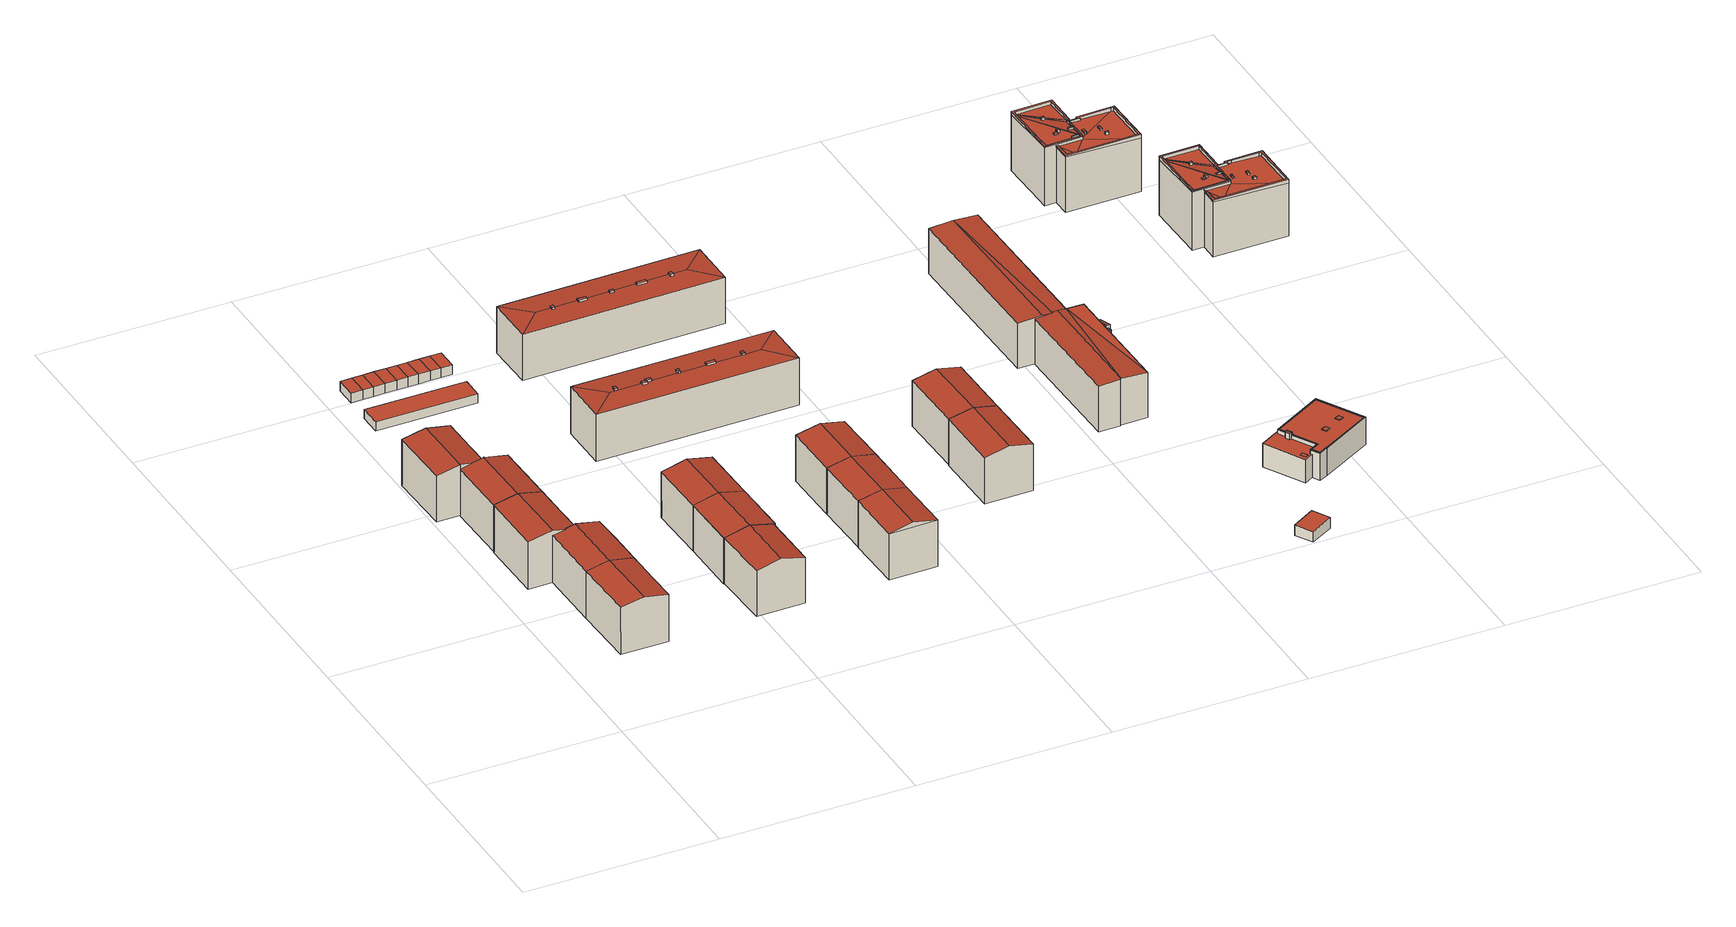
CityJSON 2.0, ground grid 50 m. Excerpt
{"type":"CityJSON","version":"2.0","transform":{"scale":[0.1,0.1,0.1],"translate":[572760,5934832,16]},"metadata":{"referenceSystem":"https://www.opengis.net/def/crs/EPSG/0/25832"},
"CityObjects":{
"building1":{"type":"Building","attributes":{"Grundfläche 2D":"211.103816","Grundhöhe NN":"17.240"},"children":["building1-1"],"geometry":[{"type":"Solid","lod":"3","boundaries":[[[[0,1,2,3]],[[2,1,4,5,6]],[[0,3,7,8]],[[4,1,0,8,9]],[[6,5,4,9,10]],[[7,3,2,6,10]],[[9,8,7,10]]]],"semantics":{"surfaces":[{"type":"RoofSurface"},{"type":"WallSurface"},{"type":"GroundSurface"}],"values":[[0,0,1,1,1,1,2]]}}]},
"building1-1":{"type":"BuildingInstallation","parents":["building1"],"geometry":[{"type":"MultiSurface","lod":"3","boundaries":[[[11,12,13,14]],[[15,16,12,11]],[[17,18,14,13]],[[18,15,11,14]],[[16,17,13,12]],[[16,15,18,17]]],"semantics":{"surfaces":[{"type":"RoofSurface"},{"type":"WallSurface"},{"type":"OuterCeilingSurface"}],"values":[0,1,1,1,1,2]}}]},
"building2":{"type":"Building","attributes":{"Grundfläche 2D":"213.105301","Grundhöhe NN":"17.108"},"children":["building2-1"],"geometry":[{"type":"Solid","lod":"3","boundaries":[[[[19,20,21,22]],[[23,24,19,22,25,26,27,28,29]],[[20,19,24,30,31]],[[21,20,31,32]],[[25,22,21,32,33]],[[27,26,34,35]],[[29,28,36,37]],[[26,25,33,34]],[[28,27,35,36]],[[24,23,29,37,30]],[[31,30,37,36,35,34,33,32]]]],"semantics":{"surfaces":[{"type":"RoofSurface"},{"type":"WallSurface"},{"type":"GroundSurface"}],"values":[[0,0,1,1,1,1,1,1,1,1,2]]}}]},
"building2-1":{"type":"BuildingInstallation","parents":["building2"],"geometry":[{"type":"MultiSurface","lod":"3","boundaries":[[[38,39,40,41]],[[42,43,41,40]],[[44,42,40,39]],[[43,45,38,41]],[[45,44,39,38]],[[44,45,43,42]]],"semantics":{"surfaces":[{"type":"RoofSurface"},{"type":"WallSurface"},{"type":"OuterCeilingSurface"}],"values":[0,1,1,1,1,2]}}]},
"building3":{"type":"Building","attributes":{"Grundfläche 2D":"209.061093","Grundhöhe NN":"17.243"},"children":["building3-1"],"geometry":[{"type":"Solid","lod":"3","boundaries":[[[[3,2,46,47,48,49,50]],[[51,46,2,6,52,53]],[[3,50,54,7]],[[6,2,3,7,10]],[[53,52,6,10,55]],[[51,53,55,56]],[[46,51,56,57]],[[47,46,57,58]],[[48,47,58,59]],[[50,49,48,59,60,54]],[[60,59,58,57,56,55,10,7,54]]]],"semantics":{"surfaces":[{"type":"RoofSurface"},{"type":"WallSurface"},{"type":"GroundSurface"}],"values":[[0,0,1,1,1,1,1,1,1,1,2]]}}]},
"building3-1":{"type":"BuildingInstallation","parents":["building3"],"geometry":[{"type":"MultiSurface","lod":"3","boundaries":[[[61,62,63,64]],[[65,66,63,62]],[[65,62,61]],[[66,67,64,63]],[[67,68,61,64]],[[65,61,68]],[[65,68,67,66]]],"semantics":{"surfaces":[{"type":"RoofSurface"},{"type":"WallSurface"},{"type":"OuterCeilingSurface"}],"values":[0,1,1,1,1,1,2]}}]},
"building4":{"type":"Building","attributes":{"Grundfläche 2D":"211.797075","Grundhöhe NN":"17.541"},"children":["building4-1"],"geometry":[{"type":"Solid","lod":"3","boundaries":[[[[69,70,71,72,73]],[[74,75,73,72,76,77,78]],[[71,70,79,80]],[[72,71,80,81]],[[76,72,81,82]],[[77,76,82,83]],[[78,77,83,84]],[[75,74,78,84,85]],[[69,73,75,85,86]],[[70,69,86,79]],[[86,85,84,83,82,81,80,79]]]],"semantics":{"surfaces":[{"type":"RoofSurface"},{"type":"WallSurface"},{"type":"GroundSurface"}],"values":[[0,0,1,1,1,1,1,1,1,1,2]]}}]},
"building4-1":{"type":"BuildingInstallation","parents":["building4"],"geometry":[{"type":"MultiSurface","lod":"3","boundaries":[[[87,88,89,90]],[[91,92,90,89]],[[93,91,89,88]],[[92,94,87,90]],[[94,93,88,87]],[[93,94,92,91]]],"semantics":{"surfaces":[{"type":"RoofSurface"},{"type":"WallSurface"},{"type":"OuterCeilingSurface"}],"values":[0,1,1,1,1,2]}}]},
"building5":{"type":"Building","attributes":{"Grundfläche 2D":"210.232596","Grundhöhe NN":"17.293"},"children":["building5-1"],"geometry":[{"type":"Solid","lod":"3","boundaries":[[[[24,95,96,97,98,19]],[[19,98,99,100,20]],[[24,19,20]],[[101,97,96,95,102,103]],[[98,97,101,104]],[[99,98,104,105]],[[106,20,100,99,105,107]],[[24,20,106,108]],[[95,24,108,102]],[[104,101,103,102,108,106,107,105]]]],"semantics":{"surfaces":[{"type":"RoofSurface"},{"type":"WallSurface"},{"type":"GroundSurface"}],"values":[[0,0,1,1,1,1,1,1,1,2]]}}]},
"building5-1":{"type":"BuildingInstallation","parents":["building5"],"geometry":[{"type":"MultiSurface","lod":"3","boundaries":[[[109,110,111,112]],[[113,114,109,112]],[[115,113,112,111]],[[114,116,110,109]],[[116,115,111,110]],[[116,114,113,115]]],"semantics":{"surfaces":[{"type":"RoofSurface"},{"type":"WallSurface"},{"type":"OuterCeilingSurface"}],"values":[0,1,1,1,1,2]}}]},
"building6":{"type":"Building","attributes":{"Grundfläche 2D":"150.569034","Grundhöhe NN":"17.684"},"geometry":[{"type":"Solid","lod":"3","boundaries":[[[[117,118,119,120]],[[121,122,120,119]],[[122,123,117,120]],[[123,124,118,117]],[[124,121,119,118]],[[124,123,122,121]]]],"semantics":{"surfaces":[{"type":"RoofSurface"},{"type":"WallSurface"},{"type":"GroundSurface"}],"values":[[0,1,1,1,1,2]]}}]},
"building7":{"type":"Building","attributes":{"Grundfläche 2D":"144.997934","Grundhöhe NN":"17.729"},"geometry":[{"type":"Solid","lod":"3","boundaries":[[[[125,126,127,128]],[[129,130,131,132]],[[128,127,133,134]],[[135,136,126,125]],[[137,138,139,140]],[[141,142,143,144]],[[140,139,142,141]],[[144,143,136,135]],[[134,133,130,129]],[[125,128,145,146]],[[127,126,147,148]],[[132,131,149,150]],[[129,132,150,151]],[[131,130,152,149]],[[128,134,153,145]],[[133,127,148,154]],[[135,125,146,155]],[[126,136,156,147]],[[137,140,157,158]],[[138,137,158,159]],[[139,138,159,160]],[[141,144,161,162]],[[143,142,163,164]],[[140,141,162,157]],[[142,139,160,163]],[[144,135,155,161]],[[136,143,164,156]],[[134,129,151,153]],[[130,133,154,152]],[[152,154,148,147,156,164,163,160,159,158,157,162,161,155,146,145,153,151,150,149]]]],"semantics":{"surfaces":[{"type":"RoofSurface"},{"type":"WallSurface"},{"type":"GroundSurface"}],"values":[[0,0,0,0,0,0,0,0,0,1,1,1,1,1,1,1,1,1,1,1,1,1,1,1,1,1,1,1,1,2]]}}]},
"building8":{"type":"Building","attributes":{"Grundfläche 2D":"196.072400","Grundhöhe NN":"17.159"},"geometry":[{"type":"Solid","lod":"3","boundaries":[[[[165,166,167,168]],[[169,166,165,170]],[[168,167,171,172]],[[170,165,168,172,173]],[[169,170,173,174]],[[171,167,166,169,174]],[[172,171,174,173]]]],"semantics":{"surfaces":[{"type":"RoofSurface"},{"type":"WallSurface"},{"type":"GroundSurface"}],"values":[[0,0,1,1,1,1,2]]}}]},
"building9":{"type":"Building","attributes":{"Grundfläche 2D":"200.764134","Grundhöhe NN":"17.118"},"geometry":[{"type":"Solid","lod":"3","boundaries":[[[[175,165,176,177]],[[170,165,175,178]],[[170,178,179]],[[177,176,180,181]],[[178,175,177,181,182]],[[179,178,182,183]],[[183,184,180,176,165,170,179]],[[183,182,181,180,184]]]],"semantics":{"surfaces":[{"type":"RoofSurface"},{"type":"WallSurface"},{"type":"GroundSurface"}],"values":[[0,0,0,1,1,1,1,2]]}}]},
"building10":{"type":"Building","attributes":{"Grundfläche 2D":"206.998253","Grundhöhe NN":"17.193"},"geometry":[{"type":"Solid","lod":"3","boundaries":[[[[185,175,177,186]],[[178,175,185,187]],[[186,177,188,189]],[[187,185,186,189,190]],[[178,187,190,191]],[[188,177,175,178,191]],[[189,188,191,190]]]],"semantics":{"surfaces":[{"type":"RoofSurface"},{"type":"WallSurface"},{"type":"GroundSurface"}],"values":[[0,0,1,1,1,1,2]]}}]},
"building11":{"type":"Building","attributes":{"Grundfläche 2D":"192.453005","Grundhöhe NN":"16.949"},"geometry":[{"type":"Solid","lod":"3","boundaries":[[[[192,193,194,195]],[[196,192,195,197]],[[193,192,196]],[[197,195,194,198,199]],[[196,197,199,200]],[[193,196,200,201]],[[194,193,201,198]],[[199,198,201,200]]]],"semantics":{"surfaces":[{"type":"RoofSurface"},{"type":"WallSurface"},{"type":"GroundSurface"}],"values":[[0,0,1,1,1,1,1,2]]}}]},
"building12":{"type":"Building","attributes":{"Grundfläche 2D":"675.001118","Grundhöhe NN":"16.949"},"children":["building12-1","building12-2","building12-3","building12-4","building12-5","building12-6"],"geometry":[{"type":"MultiSurface","lod":"3","boundaries":[[[202,203,204]],[[205,206,207]],[[206,208,209,210,211,212,213,214,215,203,202,207]],[[203,215,214,213,211,210,209,208,206,205,204]],[[216,217,207,202]],[[217,218,205,207]],[[218,219,204,205]],[[219,216,202,204]],[[219,218,217,216]]],"semantics":{"surfaces":[{"type":"RoofSurface"},{"type":"WallSurface"},{"type":"GroundSurface"}],"values":[0,0,0,0,1,1,1,1,2]}}]},
"building12-1":{"type":"BuildingInstallation","parents":["building12"],"geometry":[{"type":"MultiSurface","lod":"3","boundaries":[[[220,221,222,223,224]],[[225,222,221,220,226,213]],[[223,222,225,227]],[[227,212,228,224,223]],[[220,224,228,226]]],"semantics":{"surfaces":[{"type":"RoofSurface"},{"type":"WallSurface"}],"values":[0,1,1,1,1]}}]},
"building12-2":{"type":"BuildingInstallation","parents":["building12"],"geometry":[{"type":"MultiSurface","lod":"3","boundaries":[[[229,230,231,232]],[[233,234,229,232]],[[210,235,230,229,234]],[[231,230,235,236]],[[231,236,211,233,232]]],"semantics":{"surfaces":[{"type":"RoofSurface"},{"type":"WallSurface"}],"values":[0,1,1,1,1]}}]},
"building12-3":{"type":"BuildingInstallation","parents":["building12"],"geometry":[{"type":"MultiSurface","lod":"3","boundaries":[[[237,238,239,240,241,242]],[[243,209,244,240,239,238]],[[244,245,241,240]],[[242,241,245,246]],[[238,237,247,243]]],"semantics":{"surfaces":[{"type":"RoofSurface"},{"type":"WallSurface"}],"values":[0,1,1,1,1]}}]},
"building12-4":{"type":"BuildingInstallation","parents":["building12"],"geometry":[{"type":"MultiSurface","lod":"3","boundaries":[[[242,248,249,250,251,237]],[[252,208,253,250,249,248]],[[251,250,253,254]],[[237,251,254,247]],[[246,252,248,242]]],"semantics":{"surfaces":[{"type":"RoofSurface"},{"type":"WallSurface"}],"values":[0,1,1,1,1]}}]},
"building12-5":{"type":"BuildingInstallation","parents":["building12"],"geometry":[{"type":"MultiSurface","lod":"3","boundaries":[[[255,256,257,258]],[[258,257,259,260]],[[260,261,255,258]],[[261,262,256,255]],[[257,256,262,259]]],"semantics":{"surfaces":[{"type":"RoofSurface"},{"type":"WallSurface"}],"values":[0,1,1,1,1]}}]},
"building12-6":{"type":"BuildingInstallation","parents":["building12"],"geometry":[{"type":"MultiSurface","lod":"3","boundaries":[[[263,264,265,266,267]],[[268,214,269,265,264,263]],[[266,265,269,270]],[[270,215,271,267,266]],[[271,268,263,267]]],"semantics":{"surfaces":[{"type":"RoofSurface"},{"type":"WallSurface"}],"values":[0,1,1,1,1]}}]},
"building13":{"type":"Building","attributes":{"Grundfläche 2D":"193.827433","Grundhöhe NN":"16.987"},"geometry":[{"type":"Solid","lod":"3","boundaries":[[[[195,194,272,273]],[[197,195,273,274]],[[274,273,272,275,276]],[[197,274,276,277]],[[194,195,197,277,278]],[[272,194,278,275]],[[276,275,278,277]]]],"semantics":{"surfaces":[{"type":"RoofSurface"},{"type":"WallSurface"},{"type":"GroundSurface"}],"values":[[0,0,1,1,1,1,2]]}}]},
"building14":{"type":"Building","attributes":{"Grundfläche 2D":"192.708989","Grundhöhe NN":"16.972"},"geometry":[{"type":"Solid","lod":"3","boundaries":[[[[273,279,280,274]],[[281,279,273,272]],[[274,280,282,276]],[[272,273,274,276,275]],[[281,272,275,283]],[[282,280,279,281,283]],[[276,282,283,275]]]],"semantics":{"surfaces":[{"type":"RoofSurface"},{"type":"WallSurface"},{"type":"GroundSurface"}],"values":[[0,0,1,1,1,1,2]]}}]},
"building15":{"type":"Building","attributes":{"Grundfläche 2D":"675.283566","Grundhöhe NN":"17.513"},"children":["building15-1","building15-2","building15-3","building15-4","building15-5"],"geometry":[{"type":"Solid","lod":"3","boundaries":[[[[284,285,286]],[[287,288,289,290,286,285,291,292,293,294,295]],[[288,287,295,294,293,292,291,285,284,296,289]],[[290,289,296]],[[297,298,284,286]],[[298,299,296,284]],[[299,300,290,296]],[[300,297,286,290]],[[300,299,298,297]]]],"semantics":{"surfaces":[{"type":"RoofSurface"},{"type":"WallSurface"},{"type":"GroundSurface"}],"values":[[0,0,0,0,1,1,1,1,2]]}}]},
"building15-1":{"type":"BuildingInstallation","parents":["building15"],"geometry":[{"type":"MultiSurface","lod":"3","boundaries":[[[301,302,303,304]],[[304,303,305,306]],[[301,304,306,307]],[[302,301,307,308]],[[303,302,308,305]]],"semantics":{"surfaces":[{"type":"RoofSurface"},{"type":"WallSurface"}],"values":[0,1,1,1,1]}}]},
"building15-2":{"type":"BuildingInstallation","parents":["building15"],"geometry":[{"type":"MultiSurface","lod":"3","boundaries":[[[309,310,311,312]],[[312,311,313,295]],[[309,312,295,314]],[[314,315,310,309]],[[315,313,311,310]]],"semantics":{"surfaces":[{"type":"RoofSurface"},{"type":"WallSurface"}],"values":[0,1,1,1,1]}}]},
"building15-3":{"type":"BuildingInstallation","parents":["building15"],"geometry":[{"type":"MultiSurface","lod":"3","boundaries":[[[316,317,318,319]],[[287,320,317,316]],[[320,321,318,317]],[[319,318,321,288]],[[316,319,288,287]]],"semantics":{"surfaces":[{"type":"RoofSurface"},{"type":"WallSurface"}],"values":[0,1,1,1,1]}}]},
"building15-4":{"type":"BuildingInstallation","parents":["building15"],"geometry":[{"type":"MultiSurface","lod":"3","boundaries":[[[322,323,324,325]],[[326,294,325,324]],[[294,293,322,325]],[[323,322,293,327]],[[327,326,324,323]]],"semantics":{"surfaces":[{"type":"RoofSurface"},{"type":"WallSurface"}],"values":[0,1,1,1,1]}}]},
"building15-5":{"type":"BuildingInstallation","parents":["building15"],"geometry":[{"type":"MultiSurface","lod":"3","boundaries":[[[328,329,330,331,332,333]],[[334,335,329,328]],[[335,292,336,331,330,329]],[[332,331,336,337]],[[337,291,334,328,333,332]]],"semantics":{"surfaces":[{"type":"RoofSurface"},{"type":"WallSurface"}],"values":[0,1,1,1,1]}}]},
"building16":{"type":"Building","attributes":{"Grundfläche 2D":"6.169684","Grundhöhe NN":"16.949"},"geometry":[{"type":"Solid","lod":"3","boundaries":[[[[338,339,340,341]],[[342,343,341,340]],[[343,344,338,341]],[[344,345,339,338]],[[345,342,340,339]],[[345,344,343,342]]]],"semantics":{"surfaces":[{"type":"RoofSurface"},{"type":"WallSurface"},{"type":"GroundSurface"}],"values":[[0,1,1,1,1,2]]}}]},
"building17":{"type":"Building","attributes":{"Grundfläche 2D":"223.184152","Grundhöhe NN":"16.816"},"geometry":[{"type":"Solid","lod":"3","boundaries":[[[[346,347,348,349]],[[350,346,349,351]],[[351,349,348,352,353]],[[350,351,353,354]],[[347,346,350,354,355]],[[348,347,355,352]],[[353,352,355,354]]]],"semantics":{"surfaces":[{"type":"RoofSurface"},{"type":"WallSurface"},{"type":"GroundSurface"}],"values":[[0,0,1,1,1,1,2]]}}]},
"building18":{"type":"Building","attributes":{"Grundfläche 2D":"225.789051","Grundhöhe NN":"17.046"},"geometry":[{"type":"Solid","lod":"3","boundaries":[[[[356,357,347,346]],[[358,356,346,350]],[[350,346,347,359,360]],[[358,350,360,361]],[[357,356,358,361,362]],[[347,357,362,359]],[[360,359,362,361]]]],"semantics":{"surfaces":[{"type":"RoofSurface"},{"type":"WallSurface"},{"type":"GroundSurface"}],"values":[[0,0,1,1,1,1,2]]}}]},
"building19":{"type":"Building","attributes":{"Grundfläche 2D":"34.907431","Grundhöhe NN":"17.039"},"geometry":[{"type":"Solid","lod":"3","boundaries":[[[[363,364,365,366]],[[367,368,366,365]],[[368,369,363,366]],[[369,370,364,363]],[[370,367,365,364]],[[370,369,368,367]]]],"semantics":{"surfaces":[{"type":"RoofSurface"},{"type":"WallSurface"},{"type":"GroundSurface"}],"values":[[0,1,1,1,1,2]]}}]},
"building20":{"type":"Building","attributes":{"Grundfläche 2D":"962.320297","Grundhöhe NN":"17.008"},"geometry":[{"type":"Solid","lod":"3","boundaries":[[[[371,372,373,374]],[[375,376,374,373,377]],[[376,378,379,374]],[[380,381,382,383,384,385,386,387,377]],[[388,389,384]],[[389,385,384]],[[390,389,388]],[[372,371,391,392]],[[377,373,372,392,393,380]],[[379,378,394,395]],[[391,371,374,379,395]],[[381,380,393,396]],[[382,381,396,397]],[[383,382,397,398]],[[388,384,383,398,399]],[[390,388,399,400]],[[376,386,385,389,390,400,394,378]],[[386,376,375,387]],[[375,377,387]],[[399,398,397,396,393,392,391,395,394,400]]]],"semantics":{"surfaces":[{"type":"RoofSurface"},{"type":"WallSurface"},{"type":"GroundSurface"}],"values":[[0,0,0,0,0,0,0,1,1,1,1,1,1,1,1,1,1,1,1,2]]}}]},
"building21":{"type":"Building","attributes":{"Grundfläche 2D":"2.024290","Grundhöhe NN":"17.108"},"geometry":[{"type":"Solid","lod":"3","boundaries":[[[[401,402,403,404]],[[405,401,404,406]],[[407,406,404,403,408,409]],[[405,406,407,410]],[[402,401,405,410,411]],[[403,402,411,408]],[[407,409,408,411,410]]]],"semantics":{"surfaces":[{"type":"RoofSurface"},{"type":"WallSurface"},{"type":"GroundSurface"}],"values":[[0,0,1,1,1,1,2]]}}]},
"building22":{"type":"Building","attributes":{"Grundfläche 2D":"282.006466","Grundhöhe NN":"16.778"},"children":["building22-1","building22-2","building22-3","building22-4","building22-5","building22-6"],"geometry":[{"type":"MultiSurface","lod":"3","boundaries":[[[412,413,414,415,416,417,418,419,420]],[[421,422,423,424,425,426,427,428,429]],[[430,431,432,433,434,435,436,437,438,439,440,441]],[[442,443,444,445,446,447,448,449,450,451]],[[452,453,422,421]],[[453,454,423,422]],[[455,424,423,454]],[[412,456,457,413]],[[457,458,414,413]],[[458,459,415,414]],[[459,441,416,415]],[[418,417,440,439]],[[419,418,439,438]],[[426,425,436,435]],[[419,438,437,420]],[[427,426,435,434]],[[434,433,428,427]],[[432,452,421,429]],[[448,447,460,461]],[[449,448,461,462]],[[450,449,462,463]],[[451,450,463,464]],[[444,443,457,456,455,454,446,445]],[[457,443,442,458]],[[465,459,458,442,451,464]],[[430,441,459,465,466]],[[431,430,466,467]],[[452,432,431,467,468]],[[453,452,468,469]],[[447,446,454,453,469,460]],[[464,463,462,461,460,469,468,467,466,465]]],"semantics":{"surfaces":[{"type":"RoofSurface"},{"type":"WallSurface"},{"type":"GroundSurface"}],"values":[0,0,0,0,1,1,1,1,1,1,1,1,1,1,1,1,1,1,1,1,1,1,1,1,1,1,1,1,1,1,2]}}]},
"building22-1":{"type":"BuildingInstallation","parents":["building22"],"geometry":[{"type":"MultiSurface","lod":"3","boundaries":[[[470,471,472,473]],[[473,472,474,475]],[[475,476,470,473]],[[476,477,471,470]],[[472,471,477,474]]],"semantics":{"surfaces":[{"type":"RoofSurface"},{"type":"WallSurface"}],"values":[0,1,1,1,1]}}]},
"building22-2":{"type":"BuildingInstallation","parents":["building22"],"geometry":[{"type":"MultiSurface","lod":"3","boundaries":[[[417,416,478,479,429,428,480,481]],[[482,483,481,480]],[[480,428,433,482]],[[417,481,483,440]],[[441,430,478,416]],[[479,478,430,431]],[[431,432,429,479]]],"semantics":{"surfaces":[{"type":"RoofSurface"},{"type":"WallSurface"}],"values":[0,1,1,1,1,1,1]}}]},
"building22-3":{"type":"BuildingInstallation","parents":["building22"],"geometry":[{"type":"MultiSurface","lod":"3","boundaries":[[[484,485,486,487]],[[487,486,488,489]],[[484,487,489,490]],[[485,484,490,491]],[[486,485,491,488]]],"semantics":{"surfaces":[{"type":"RoofSurface"},{"type":"WallSurface"}],"values":[0,1,1,1,1]}}]},
"building22-4":{"type":"BuildingInstallation","parents":["building22"],"geometry":[{"type":"MultiSurface","lod":"3","boundaries":[[[492,493,494,495]],[[496,497,495,494]],[[492,495,497,498]],[[493,492,498,499]],[[499,496,494,493]]],"semantics":{"surfaces":[{"type":"RoofSurface"},{"type":"WallSurface"}],"values":[0,1,1,1,1]}}]},
"building22-5":{"type":"BuildingInstallation","parents":["building22"],"geometry":[{"type":"MultiSurface","lod":"3","boundaries":[[[500,501,502,503]],[[445,504,503,502,424,455]],[[500,503,504,505]],[[444,456,412,501,500,505]],[[444,445,455,456]]],"semantics":{"surfaces":[{"type":"RoofSurface"},{"type":"WallSurface"}],"values":[0,1,1,1,1]}}]},
"building22-6":{"type":"BuildingInstallation","parents":["building22"],"geometry":[{"type":"MultiSurface","lod":"3","boundaries":[[[506,502,501,507]],[[412,420,437,508,507,501]],[[506,507,508,509]],[[425,424,502,506,509,436]]],"semantics":{"surfaces":[{"type":"RoofSurface"},{"type":"WallSurface"}],"values":[0,1,1,1]}}]},
"building23":{"type":"Building","attributes":{"Grundfläche 2D":"4.135814","Grundhöhe NN":"17.034"},"geometry":[{"type":"Solid","lod":"3","boundaries":[[[[510,511,512,513]],[[510,514,515]],[[513,514,510]],[[514,513,512,516,517]],[[515,514,517,518]],[[511,510,515,518,519]],[[512,511,519,516]],[[517,516,519,518]]]],"semantics":{"surfaces":[{"type":"RoofSurface"},{"type":"WallSurface"},{"type":"GroundSurface"}],"values":[[0,0,0,1,1,1,1,2]]}}]},
"building24":{"type":"Building","attributes":{"Grundfläche 2D":"365.737264","Grundhöhe NN":"17.331"},"children":["building24-1","building24-2","building24-3","building24-4","building24-5","building24-6","building24-7","building24-8","building24-9"],"geometry":[{"type":"MultiSurface","lod":"3","boundaries":[[[520,521,522,523,524,525,526,527,528,529,530,531,532,533,534,535,536,537,538,539,540,541,542,543,544]],[[545,546,547,548,549,550,551,552,553,554,555,556,557,558,559,560,561,562,563,564,565,566,567,568,569]],[[570,571,572,573,574,575,576]],[[577,578,579,580,581,582,570,576,583,584,585,586,587]],[[588,589,590]],[[572,571,591,592,593]],[[589,594,595,591,571,590]],[[581,580,596]],[[597,598,599]],[[600,601,602,603,604,605,606]],[[599,601,600,597]],[[600,606,597]],[[597,606,605,607]],[[608,609,610,611,612,613,614,615,616,617,618,619,620,621,622,623,624,625]],[[619,618,626]],[[623,627,628]],[[623,628,624]],[[602,624,628,629,630,605,604,603]],[[613,631,614]],[[632,614,631]],[[616,615,568,567,590,571,618,617]],[[633,626,618,571,570,582]],[[634,581,596]],[[596,580,635,634]],[[579,551,550,551,635,580]],[[610,528,527,612,611]],[[610,609,529,528]],[[624,602,532,531,530,529,609,608,625]],[[598,535,534,533,532,602,601,599]],[[598,597,607,536,535]],[[537,536,607,605]],[[605,630,538,537]],[[540,539,629,628,627]],[[627,623,541,540]],[[623,622,542,541]],[[622,621,543,542]],[[626,633,634,520,544]],[[634,635,521,520]],[[521,635,551,550,636,523,522]],[[636,637,524,523]],[[638,631,526,525,524,637]],[[578,577,587,586,585,555,554,553,552,551,579]],[[585,584,556,555]],[[583,576,557,556,584]],[[576,575,574,559,558,557]],[[560,559,574,573]],[[593,561,560,573,572]],[[593,592,562,561]],[[595,563,562,592,591]],[[595,594,564,563]],[[594,589,588,566,565,564]],[[588,590,567,566]],[[639,569,568,640]],[[639,641,545,569]],[[641,642,546,545]],[[642,643,547,546]],[[643,644,645,549,548,547]],[[645,646,550,549]],[[643,642,647,648]],[[649,645,644,643,648,650]],[[646,645,649,651]],[[550,646,651,652,636]],[[637,636,652,653]],[[654,655,632,631,638,637,653,656]],[[640,568,615,614,632,655,657]],[[639,640,657,658]],[[641,639,658,659]],[[642,641,659,647]],[[654,656,653,652,651,649,650,648,647,659,658,657,655]]],"semantics":{"surfaces":[{"type":"RoofSurface"},{"type":"WallSurface"},{"type":"GroundSurface"}],"values":[0,0,0,0,0,0,0,0,0,0,0,0,0,0,0,0,0,0,0,0,1,1,1,1,1,1,1,1,1,1,1,1,1,1,1,1,1,1,1,1,1,1,1,1,1,1,1,1,1,1,1,1,1,1,1,1,1,1,1,1,1,1,1,1,1,1,1,1,2]}}]},
"building24-1":{"type":"BuildingInstallation","parents":["building24"],"geometry":[{"type":"MultiSurface","lod":"3","boundaries":[[[660,661,662,663]],[[663,662,664,665]],[[660,663,665,666]],[[661,660,666,667]],[[662,661,667,664]]],"semantics":{"surfaces":[{"type":"RoofSurface"},{"type":"WallSurface"}],"values":[0,1,1,1,1]}}]},
"building24-2":{"type":"BuildingInstallation","parents":["building24"],"geometry":[{"type":"MultiSurface","lod":"3","boundaries":[[[668,669,670,671]],[[671,670,672,673]],[[668,671,673,674]],[[669,668,674,675]],[[670,669,675,672]]],"semantics":{"surfaces":[{"type":"RoofSurface"},{"type":"WallSurface"}],"values":[0,1,1,1,1]}}]},
"building24-3":{"type":"BuildingInstallation","parents":["building24"],"geometry":[{"type":"MultiSurface","lod":"3","boundaries":[[[676,677,678,679]],[[679,678,680,681]],[[676,679,681,682]],[[677,676,682,683]],[[678,677,683,680]]],"semantics":{"surfaces":[{"type":"RoofSurface"},{"type":"WallSurface"}],"values":[0,1,1,1,1]}}]},
"building24-4":{"type":"BuildingInstallation","parents":["building24"],"geometry":[{"type":"MultiSurface","lod":"3","boundaries":[[[684,685,686,687,688,689]],[[690,691,686,685]],[[606,600,688,687,686,691,604]],[[600,603,692,684,689,688]],[[692,690,685,684]]],"semantics":{"surfaces":[{"type":"RoofSurface"},{"type":"WallSurface"}],"values":[0,1,1,1,1]}}]},
"building24-5":{"type":"BuildingInstallation","parents":["building24"],"geometry":[{"type":"MultiSurface","lod":"3","boundaries":[[[693,694,695,696]],[[539,538,696,695]],[[697,693,696,538,630]],[[697,698,694,693]],[[629,539,695,694,698]]],"semantics":{"surfaces":[{"type":"RoofSurface"},{"type":"WallSurface"}],"values":[0,1,1,1,1]}}]},
"building24-6":{"type":"BuildingInstallation","parents":["building24"],"geometry":[{"type":"MultiSurface","lod":"3","boundaries":[[[699,700,701,702,703]],[[701,700,704,705]],[[702,701,705,706]],[[707,699,703,702,706,708]],[[700,699,707,704]]],"semantics":{"surfaces":[{"type":"RoofSurface"},{"type":"WallSurface"}],"values":[0,1,1,1,1]}}]},
"building24-7":{"type":"BuildingInstallation","parents":["building24"],"geometry":[{"type":"MultiSurface","lod":"3","boundaries":[[[709,710,711,712]],[[713,712,711,714,715]],[[709,712,713,716]],[[717,718,710,709,716]],[[718,714,711,710]]],"semantics":{"surfaces":[{"type":"RoofSurface"},{"type":"WallSurface"}],"values":[0,1,1,1,1]}}]},
"building24-8":{"type":"BuildingInstallation","parents":["building24"],"geometry":[{"type":"MultiSurface","lod":"3","boundaries":[[[719,720,721,722,723,724]],[[725,726,721,720]],[[722,721,726,708]],[[708,727,728,724,723,722]],[[728,729,725,720,719,724]]],"semantics":{"surfaces":[{"type":"RoofSurface"},{"type":"WallSurface"}],"values":[0,1,1,1,1]}}]},
"building24-9":{"type":"BuildingInstallation","parents":["building24"],"geometry":[{"type":"MultiSurface","lod":"3","boundaries":[[[718,730,527,526,731,732,733,734,544,543,714]],[[732,731,632,614,615,616,617,618,734,733]],[[544,734,618,626]],[[715,714,543,621]],[[612,527,730,718,717,735,736]],[[631,632,731,526]]],"semantics":{"surfaces":[{"type":"RoofSurface"},{"type":"WallSurface"}],"values":[0,1,1,1,1,1]}}]},
"building25":{"type":"Building","attributes":{"Grundfläche 2D":"365.735946","Grundhöhe NN":"17.386"},"children":["building25-1","building25-2","building25-3","building25-4","building25-5","building25-6","building25-7","building25-8"],"geometry":[{"type":"MultiSurface","lod":"3","boundaries":[[[737,738,739,740,741,742,743,744,745,746,747,748,749,750,751,752,753,754,755,756,757,758,759,760]],[[761,762,763,764,765,766,767,768,769,770,771,772,773,774,775,776,777,778,779,780,781,782,783,784]],[[785,786,787,788]],[[788,789,790,791,792,793,794,795,796,797,798,799,800,801,802,803,785]],[[804,805,806]],[[799,798,807,808]],[[809,807,798,804,806,810]],[[795,794,811]],[[812,813,814]],[[815,816,814]],[[816,817,814]],[[814,817,818,819]],[[819,820,812,814]],[[821,822,823]],[[824,825,826]],[[827,828,818,817,816,815,826,825]],[[829,830,831]],[[822,821,832,833,824,826,834,835,836,837,829,831,838,839]],[[840,831,830]],[[839,838,783,782,804,798,822]],[[841,823,822,798,797,796]],[[842,795,811]],[[811,794,843,842]],[[793,767,766,767,843,794]],[[745,744,743,829,837,836]],[[836,835,746,745]],[[826,815,749,748,747,746,835,834]],[[813,751,750,749,815,814]],[[813,812,820,752,751]],[[754,753,752,820,819,818]],[[828,755,754,818]],[[827,825,824,757,756]],[[758,757,824,833]],[[833,832,759,758]],[[823,841,842,737,760]],[[842,843,738,737]],[[843,767,766,844,740,739,738]],[[844,845,741,740]],[[845,830,742,741]],[[793,792,791,790,789,788,770,769,768,767]],[[788,787,786,771,770]],[[786,785,772,771]],[[773,772,785,803]],[[803,802,801,775,774,773]],[[776,775,801,800]],[[808,777,776,800,799]],[[809,778,777,808,807]],[[809,810,779,778]],[[781,780,779,810,806,805]],[[805,804,782,781]],[[846,784,783,847]],[[846,848,761,784]],[[848,849,762,761]],[[849,850,763,762]],[[850,851,852,765,764,763]],[[852,853,766,765]],[[850,849,854,855]],[[856,852,851,850,855,857]],[[853,852,856,858]],[[766,853,858,859,844]],[[845,844,859,860]],[[861,840,830,845,860,862]],[[847,783,838,831,840,861,863]],[[846,847,863,864]],[[848,846,864,865]],[[849,848,865,854]],[[862,860,859,858,856,857,855,854,865,864,863,861]]],"semantics":{"surfaces":[{"type":"RoofSurface"},{"type":"WallSurface"},{"type":"GroundSurface"}],"values":[0,0,0,0,0,0,0,0,0,0,0,0,0,0,0,0,0,0,0,1,1,1,1,1,1,1,1,1,1,1,1,1,1,1,1,1,1,1,1,1,1,1,1,1,1,1,1,1,1,1,1,1,1,1,1,1,1,1,1,1,1,1,1,1,1,1,2]}}]},
"building25-1":{"type":"BuildingInstallation","parents":["building25"],"geometry":[{"type":"MultiSurface","lod":"3","boundaries":[[[866,867,868,869]],[[869,868,870,871]],[[866,869,871,872]],[[867,866,872,873]],[[868,867,873,870]]],"semantics":{"surfaces":[{"type":"RoofSurface"},{"type":"WallSurface"}],"values":[0,1,1,1,1]}}]},
"building25-2":{"type":"BuildingInstallation","parents":["building25"],"geometry":[{"type":"MultiSurface","lod":"3","boundaries":[[[874,875,876,877,878]],[[879,880,878,877]],[[881,879,877,876]],[[882,883,875,874]],[[883,881,876,875]]],"semantics":{"surfaces":[{"type":"RoofSurface"},{"type":"WallSurface"}],"values":[0,1,1,1,1]}}]},
"building25-3":{"type":"BuildingInstallation","parents":["building25"],"geometry":[{"type":"MultiSurface","lod":"3","boundaries":[[[884,885,886,887]],[[887,886,888,889]],[[884,887,889,890]],[[885,884,890,891]],[[886,885,891,888]]],"semantics":{"surfaces":[{"type":"RoofSurface"},{"type":"WallSurface"}],"values":[0,1,1,1,1]}}]},
"building25-4":{"type":"BuildingInstallation","parents":["building25"],"geometry":[{"type":"MultiSurface","lod":"3","boundaries":[[[892,893,894,895,896]],[[897,898,893,892]],[[882,874,878,895,894,893,898]],[[895,878,880]],[[880,899,896,895]],[[899,897,892,896]]],"semantics":{"surfaces":[{"type":"RoofSurface"},{"type":"WallSurface"}],"values":[0,1,1,1,1,1]}}]},
"building25-5":{"type":"BuildingInstallation","parents":["building25"],"geometry":[{"type":"MultiSurface","lod":"3","boundaries":[[[900,901,902,903]],[[904,905,901,900]],[[906,902,901,905,817]],[[907,903,902,906,816]],[[907,904,900,903]]],"semantics":{"surfaces":[{"type":"RoofSurface"},{"type":"WallSurface"}],"values":[0,1,1,1,1]}}]},
"building25-6":{"type":"BuildingInstallation","parents":["building25"],"geometry":[{"type":"MultiSurface","lod":"3","boundaries":[[[908,909,756,755]],[[828,910,908,755]],[[910,911,909,908]],[[911,827,756,909]]],"semantics":{"surfaces":[{"type":"RoofSurface"},{"type":"WallSurface"}],"values":[0,1,1,1]}}]},
"building25-7":{"type":"BuildingInstallation","parents":["building25"],"geometry":[{"type":"MultiSurface","lod":"3","boundaries":[[[912,913,914,915]],[[915,914,916,917]],[[912,915,917,918]],[[913,912,918,919]],[[914,913,919,916]]],"semantics":{"surfaces":[{"type":"RoofSurface"},{"type":"WallSurface"}],"values":[0,1,1,1,1]}}]},
"building25-8":{"type":"BuildingInstallation","parents":["building25"],"geometry":[{"type":"MultiSurface","lod":"3","boundaries":[[[743,742,920,921,760,759]],[[840,831,838,839,822,921,920]],[[822,823,760,921]],[[829,743,759,832,922]],[[830,840,920,742]]],"semantics":{"surfaces":[{"type":"RoofSurface"},{"type":"WallSurface"}],"values":[0,1,1,1,1]}}]}
},
"vertices":[
[138,283,140],[198,283,152],[195,455,152],[135,454,140],[261,284,140],[259,361,140],[258,456,140],[135,454,12],[138,283,12],[261,284,12],[258,456,12],
[265,362,39],[264,385,39],[259,385,39],[259,361,39],[265,362,37],[264,385,37],[259,385,37],[259,361,37],
[131,795,153],[70,795,140],[72,622,140],[134,623,153],[195,701,140],[193,796,140],[170,623,145],[170,625,145],[193,625,140],[193,626,140],[196,627,140],[193,796,11],[70,795,11],[72,622,11],[170,623,11],[170,625,11],[193,625,11],[193,626,11],[196,627,11],
[200,725,43],[194,725,43],[195,701,43],[200,701,43],[195,701,41],[200,701,41],[194,725,41],[200,725,41],
[193,625,152],[170,625,147],[170,623,147],[134,623,140],[133,623,140],[193,626,152],[257,551,140],[255,627,140],[133,623,12],[255,627,12],[193,626,12],[193,625,12],[170,625,12],[170,623,12],[134,623,12],
[262,551,39],[257,551,39],[257,528,39],[263,528,39],[257,551,37],[257,528,37],[263,528,37],[262,551,37],
[4,1133,140],[7,961,140],[67,962,152],[67,964,152],[65,1134,152],[130,1036,140],[128,1135,140],[129,965,140],[129,966,140],[131,966,140],[7,961,15],[67,962,15],[67,964,15],[129,965,15],[129,966,15],[131,966,15],[128,1135,15],[4,1133,15],
[135,1061,43],[129,1061,43],[130,1036,43],[135,1037,43],[130,1036,41],[135,1037,41],[129,1061,41],[135,1061,41],
[191,967,140],[131,966,152],[129,966,153],[129,965,153],[67,964,140],[67,962,140],[129,966,13],[191,967,13],[131,966,13],[129,965,13],[67,964,13],[70,795,13],[67,962,13],[193,796,13],
[197,890,43],[192,889,43],[192,866,43],[198,866,43],[198,866,41],[197,890,41],[192,866,41],[192,889,41],
[49,1417,42],[49,1359,42],[310,1360,42],[310,1418,42],[310,1360,17],[310,1418,17],[49,1417,17],[49,1359,17],
[169,1491,43],[168,1547,43],[138,1547,43],[139,1491,43],[82,1490,43],[81,1546,43],[52,1545,43],[52,1489,43],[109,1546,43],[110,1490,43],[197,1492,43],[196,1547,43],[311,1493,43],[311,1549,43],[282,1549,43],[283,1493,43],[254,1492,43],[253,1548,43],[224,1548,43],[225,1492,43],[139,1491,17],[169,1491,17],[168,1547,17],[138,1547,17],[52,1545,17],[52,1489,17],[82,1490,17],[81,1546,17],[110,1490,17],[109,1546,17],[197,1492,17],[196,1547,17],[283,1493,17],[311,1493,17],[311,1549,17],[282,1549,17],[225,1492,17],[254,1492,17],[253,1548,17],[224,1548,17],
[547,445,151],[549,288,151],[611,289,136],[608,445,136],[486,287,136],[482,444,136],[611,289,12],[608,445,12],[482,444,12],[486,287,12],
[544,598,151],[612,445,136],[610,599,136],[479,597,136],[481,444,136],[612,445,11],[610,599,11],[479,597,11],[481,444,11],[482,444,11],
[542,756,151],[607,757,136],[476,754,136],[610,599,12],[607,757,12],[476,754,12],[479,597,12],
[889,294,148],[952,295,135],[949,449,135],[887,448,148],[827,293,135],[824,447,135],[949,449,9],[824,447,9],[827,293,9],[952,295,9],
[967,1167,137],[903,1102,141],[968,1037,137],[449,1033,137],[515,1096,141],[448,1163,137],[595,1097,141],[621,1098,141],[689,1099,141],[695,1099,141],[763,1100,141],[785,1100,141],[854,1101,141],[861,1101,141],[967,1167,9],[448,1163,9],[449,1033,9],[968,1037,9],
[785,1097,146],[785,1100,146],[785,1106,146],[763,1106,146],[763,1097,146],[785,1106,140],[785,1097,140],[763,1106,140],[763,1097,140],
[689,1108,146],[689,1097,146],[695,1097,146],[695,1109,146],[695,1109,140],[689,1108,140],[689,1097,141],[695,1097,141],
[608,1096,146],[621,1096,146],[621,1098,146],[620,1104,146],[608,1104,146],[608,1099,146],[621,1096,141],[620,1104,140],[608,1104,140],[608,1099,141],[608,1096,141],
[595,1098,146],[595,1097,146],[596,1090,146],[608,1090,146],[595,1098,141],[596,1090,140],[608,1090,140],
[534,1108,146],[528,1108,146],[528,1097,146],[535,1098,146],[528,1097,141],[535,1098,141],[534,1108,140],[528,1108,140],
[854,1111,145],[854,1101,145],[854,1100,145],[861,1100,145],[861,1111,145],[854,1111,140],[854,1100,141],[861,1100,141],[861,1111,140],
[947,604,135],[884,603,148],[822,602,135],[947,604,10],[822,602,10],[824,447,10],[949,449,10],
[882,757,148],[819,756,135],[944,758,135],[819,756,10],[944,758,10],
[445,1401,141],[509,1466,144],[443,1531,141],[851,1472,144],[858,1472,144],[898,1472,144],[963,1538,141],[548,1467,144],[555,1467,144],[616,1468,144],[637,1468,144],[791,1471,144],[964,1408,141],[443,1531,15],[445,1401,15],[964,1408,15],[963,1538,15],
[697,1468,149],[697,1461,149],[708,1461,149],[707,1468,149],[708,1461,144],[707,1468,144],[697,1468,144],[697,1461,144],
[767,1470,149],[767,1462,149],[792,1462,149],[791,1471,149],[792,1462,144],[767,1470,144],[767,1462,144],
[851,1472,150],[852,1462,150],[859,1462,150],[858,1472,150],[852,1462,144],[859,1462,144],
[616,1468,149],[616,1460,149],[638,1460,149],[637,1468,149],[638,1460,144],[616,1460,144],
[548,1459,149],[555,1459,149],[555,1467,149],[555,1470,149],[548,1469,149],[548,1467,149],[548,1459,144],[555,1459,144],[555,1470,144],[548,1469,144],
[972,1205,28],[971,1161,28],[986,1161,28],[986,1205,28],[986,1161,9],[986,1205,9],[972,1205,9],[971,1161,9],
[1224,662,147],[1162,662,134],[1164,481,134],[1226,482,147],[1285,663,134],[1288,483,134],[1164,481,8],[1288,483,8],[1285,663,8],[1162,662,8],
[1221,844,147],[1159,843,134],[1283,845,134],[1162,662,10],[1285,663,10],[1283,845,10],[1159,843,10],
[1762,3,38],[1822,37,40],[1797,81,40],[1737,47,38],[1797,81,10],[1737,47,10],[1762,3,10],[1822,37,10],
[1475,1395,133],[1481,950,133],[1543,950,137],[1538,1395,137],[1571,951,134],[1571,954,134],[1561,951,135],[1606,955,133],[1600,1396,133],[1524,950,133],[1529,632,133],[1584,632,136],[1584,635,136],[1588,635,137],[1583,954,137],[1571,954,136],[1571,951,136],[1655,636,133],[1606,955,134],[1651,955,133],[1475,1395,10],[1481,950,10],[1524,950,10],[1606,955,10],[1600,1396,10],[1529,632,10],[1584,632,10],[1584,635,10],[1655,636,10],[1651,955,10],
[1714,980,27],[1717,973,27],[1732,978,27],[1729,986,27],[1712,984,24],[1727,990,24],[1727,990,11],[1732,978,11],[1729,986,11],[1712,984,11],[1717,973,11],
[1867,327,83],[1902,265,83],[1878,252,83],[1892,228,83],[1894,229,83],[1893,231,83],[1882,251,83],[1905,264,83],[1869,328,83],[2051,316,83],[1984,436,83],[1849,360,83],[1860,339,83],[1863,340,83],[1852,359,83],[1982,432,83],[2048,316,83],[2049,315,83],[1916,241,82],[1916,240,82],[2049,315,82],[2048,316,82],[1982,432,82],[1852,359,82],[1863,340,82],[1869,328,82],[1905,264,82],[1882,251,82],[1893,231,82],[1894,229,82],[1878,252,71],[1902,265,71],[1867,327,71],[1860,339,71],[1849,360,71],[1853,362,71],[1850,367,71],[1800,338,71],[1858,234,71],[1881,247,71],[2051,316,82],[1984,436,82],[1849,360,82],[1860,339,82],[1867,327,82],[1902,265,82],[1878,252,82],[1892,228,82],[1853,362,8],[1850,367,8],[1800,338,8],[1858,234,8],[1881,247,8],[1892,228,8],[1916,241,8],[1916,240,8],[2051,316,8],[1984,436,8],
[1946,303,84],[1957,310,84],[1951,321,84],[1939,314,84],[1951,321,82],[1939,314,82],[1946,303,82],[1957,310,82],
[1916,241,83],[1916,240,83],[1917,243,83],[1917,244,83],[1917,243,82],[1917,244,82],
[1993,331,84],[2004,337,84],[1998,348,84],[1987,342,84],[1998,348,82],[1987,342,82],[1993,331,82],[2004,337,82],
[1855,257,72],[1863,244,72],[1871,248,72],[1863,262,72],[1871,248,71],[1863,262,71],[1855,257,71],[1863,244,71],
[1862,324,88],[1867,327,88],[1860,339,88],[1856,336,88],[1856,336,71],[1862,324,71],
[1864,341,88],[1871,329,88],[1871,329,82],[1864,341,82],
[1732,996,27],[1740,999,26],[1729,1028,26],[1722,1025,27],[1716,1023,23],[1727,994,23],[1729,1028,10],[1716,1023,10],[1727,994,10],[1740,999,10],
[1933,1601,174],[1937,1601,174],[1937,1604,174],[1937,1694,174],[1833,1692,174],[1835,1553,174],[1835,1530,174],[1841,1530,174],[1840,1553,174],[1839,1553,174],[1838,1676,174],[1838,1684,174],[1838,1687,174],[1843,1687,174],[1844,1687,174],[1932,1689,174],[1933,1604,174],[1930,1604,174],[1930,1573,174],[1930,1569,174],[1931,1534,174],[1930,1534,174],[1929,1534,174],[1930,1532,174],[1934,1532,174],[2059,1482,168],[2057,1616,168],[1960,1614,168],[1960,1609,168],[1960,1608,168],[1937,1608,168],[1937,1604,168],[1957,1604,168],[1958,1604,168],[1960,1604,168],[1965,1604,168],[1965,1609,168],[2046,1611,168],[2051,1611,168],[2052,1611,168],[2054,1487,168],[2033,1487,168],[2033,1486,168],[1893,1484,168],[1892,1485,168],[1890,1485,168],[1871,1484,168],[1870,1526,168],[1865,1526,168],[1866,1479,168],[1934,1532,164],[1934,1528,164],[2045,1487,159],[2054,1487,159],[2052,1611,159],[2051,1611,159],[2046,1611,159],[1957,1604,162],[1948,1604,163],[1937,1604,163],[1937,1601,163],[1934,1573,163],[1934,1534,164],[1976,1609,162],[1965,1609,162],[1965,1604,162],[1960,1604,162],[1958,1604,162],[1871,1484,165],[1890,1485,165],[1870,1526,165],[1897,1484,164],[2033,1486,160],[2033,1487,160],[1892,1485,164],[1893,1484,164],[1933,1601,163],[1933,1612,168],[1932,1689,165],[1844,1687,165],[1890,1643,167],[1843,1687,165],[1838,1687,165],[1887,1642,167],[1890,1640,167],[1930,1604,168],[1890,1642,167],[1933,1604,168],[1838,1676,166],[1839,1553,171],[1840,1553,171],[1840,1551,171],[1841,1530,172],[1840,1530,172],[1841,1526,172],[1865,1526,172],[1870,1526,172],[1909,1527,172],[1934,1528,172],[1932,1532,172],[1931,1532,172],[1930,1532,172],[1929,1534,172],[1930,1534,172],[1838,1684,166],[1838,1679,166],[1934,1532,172],[1931,1534,172],[1931,1538,172],[1930,1569,170],[1930,1573,170],[1835,1530,172],[1835,1525,172],[1934,1534,172],[1933,1601,168],[1937,1601,168],[1937,1694,165],[1833,1692,165],[1835,1553,171],[1866,1479,165],[1865,1526,165],[2059,1482,158],[2057,1616,158],[1960,1614,162],[1960,1609,162],[1960,1608,162],[1937,1608,163],[2057,1616,13],[1960,1614,13],[1960,1608,13],[1960,1609,13],[1937,1608,13],[1937,1694,13],[1833,1692,13],[1835,1530,13],[1835,1525,13],[1835,1553,13],[1865,1526,13],[1866,1479,13],[2059,1482,13],
[1992,1560,166],[1987,1560,166],[1988,1547,166],[1993,1547,166],[1988,1547,162],[1993,1547,161],[1992,1560,161],[1987,1560,162],
[1948,1563,167],[1949,1548,167],[1953,1548,167],[1953,1563,167],[1953,1548,163],[1953,1563,163],[1948,1563,163],[1949,1548,163],
[1998,1524,168],[1998,1531,168],[1991,1531,168],[1991,1525,168],[1991,1531,162],[1991,1525,162],[1998,1524,161],[1998,1531,161],
[1883,1642,173],[1883,1636,173],[1890,1636,173],[1890,1642,173],[1890,1643,173],[1887,1642,173],[1883,1636,167],[1890,1636,167],[1883,1642,167],
[1918,1573,175],[1918,1569,175],[1930,1569,175],[1930,1573,175],[1918,1573,170],[1918,1569,170],
[1888,1570,174],[1879,1570,174],[1879,1562,174],[1888,1562,174],[1888,1568,174],[1879,1570,170],[1879,1562,171],[1888,1562,171],[1888,1570,170],[1888,1568,170],
[1909,1535,177],[1909,1532,177],[1926,1532,177],[1926,1535,177],[1926,1535,172],[1926,1532,174],[1926,1532,172],[1909,1535,172],[1909,1532,172],[1909,1532,174],
[1895,1570,179],[1895,1574,179],[1888,1575,179],[1888,1568,179],[1890,1568,179],[1895,1568,179],[1895,1574,170],[1888,1575,170],[1890,1568,170],[1895,1568,170],[1895,1570,170],
[1907,1531,174],[1835,1525,174],[1865,1526,174],[1870,1526,174],[1934,1528,174],[1907,1531,172],[1897,1531,172],
[2152,1284,174],[2156,1284,174],[2156,1287,174],[2155,1377,174],[2052,1375,174],[2054,1213,174],[2059,1213,174],[2059,1234,174],[2059,1236,174],[2058,1236,174],[2057,1362,174],[2057,1367,174],[2057,1371,174],[2062,1371,174],[2151,1372,174],[2151,1288,174],[2149,1288,174],[2148,1288,174],[2149,1255,174],[2149,1252,174],[2149,1217,174],[2148,1217,174],[2148,1215,174],[2153,1215,174],[2278,1165,168],[2276,1299,168],[2179,1297,168],[2178,1293,168],[2178,1291,168],[2156,1291,168],[2156,1287,168],[2176,1288,168],[2179,1288,168],[2183,1288,168],[2183,1293,168],[2195,1293,168],[2265,1294,168],[2270,1294,168],[2271,1294,168],[2273,1170,168],[2252,1170,168],[2111,1168,168],[2111,1169,168],[2109,1168,168],[2090,1168,168],[2089,1210,168],[2084,1209,168],[2084,1162,168],[2195,1293,162],[2183,1293,162],[2183,1292,162],[2183,1288,162],[2179,1288,162],[2177,1288,162],[2176,1288,162],[2166,1287,163],[2156,1287,163],[2156,1284,163],[2152,1255,163],[2153,1217,164],[2153,1215,164],[2153,1211,164],[2264,1170,159],[2273,1170,159],[2271,1294,159],[2270,1294,159],[2265,1294,159],[2089,1210,165],[2090,1168,165],[2109,1168,165],[2116,1168,164],[2252,1170,160],[2111,1168,164],[2111,1169,164],[2152,1284,163],[2151,1295,168],[2151,1372,165],[2062,1371,165],[2057,1371,165],[2107,1325,167],[2109,1323,167],[2148,1288,168],[2149,1288,168],[2151,1288,168],[2150,1215,172],[2153,1211,172],[2153,1215,172],[2149,1217,172],[2149,1221,172],[2057,1367,166],[2149,1252,170],[2149,1255,170],[2059,1213,172],[2054,1213,172],[2060,1209,172],[2148,1215,172],[2148,1217,172],[2057,1362,166],[2058,1236,171],[2059,1236,171],[2059,1234,171],[2084,1209,172],[2148,1211,172],[2054,1209,172],[2153,1217,172],[2152,1284,168],[2156,1284,168],[2155,1377,165],[2052,1375,165],[2084,1162,165],[2084,1209,165],[2278,1165,158],[2276,1299,158],[2179,1297,162],[2178,1293,162],[2178,1291,162],[2156,1291,163],[2276,1299,14],[2179,1297,14],[2178,1291,14],[2178,1293,14],[2156,1291,14],[2155,1377,14],[2052,1375,14],[2054,1209,14],[2054,1213,14],[2084,1209,14],[2084,1162,14],[2278,1165,14],
[2216,1215,167],[2209,1214,167],[2210,1208,167],[2217,1208,167],[2210,1208,162],[2217,1208,161],[2216,1215,161],[2209,1214,162],
[2107,1254,172],[2099,1254,172],[2099,1245,172],[2108,1246,172],[2108,1250,172],[2108,1246,171],[2108,1250,171],[2099,1245,171],[2107,1254,170],[2099,1254,170],
[2211,1242,166],[2206,1242,166],[2206,1231,166],[2211,1231,166],[2206,1231,162],[2211,1231,161],[2211,1242,161],[2206,1242,162],
[2114,1257,177],[2107,1257,177],[2107,1254,177],[2108,1250,177],[2114,1250,177],[2114,1257,170],[2107,1257,170],[2114,1250,171],
[2102,1318,173],[2109,1318,173],[2109,1325,173],[2102,1325,173],[2102,1318,167],[2109,1318,167],[2109,1325,167],[2102,1325,167],
[2137,1255,174],[2137,1252,174],[2137,1255,170],[2137,1252,170],
[2172,1246,166],[2168,1245,166],[2168,1232,166],[2172,1232,166],[2168,1232,163],[2172,1232,163],[2172,1246,163],[2168,1245,163],
[2054,1209,174],[2153,1211,174],[2133,1215,172]
]}
